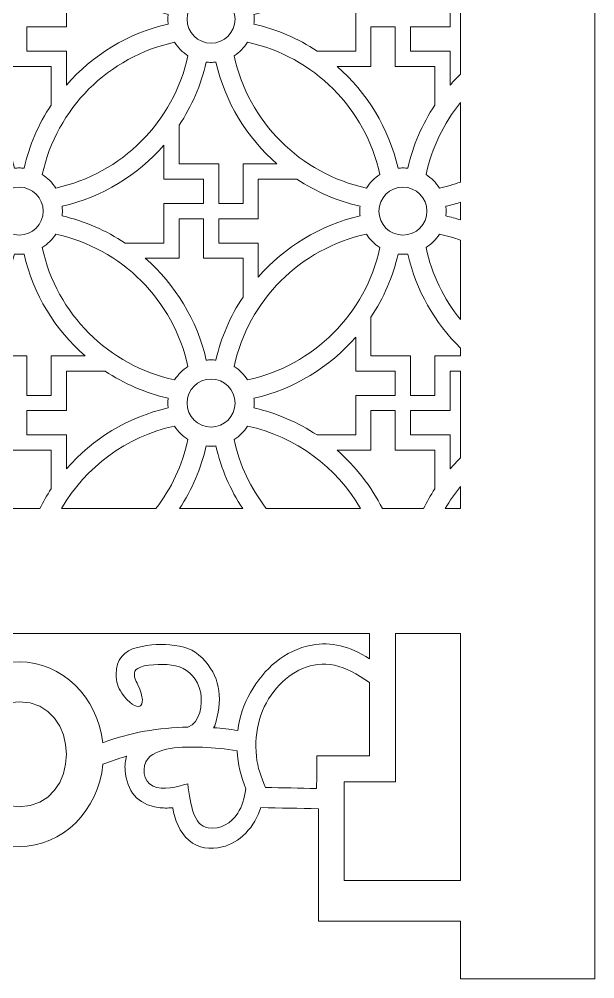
# Model space of a CAD drawing. Header units: centimetres. Extents: x -9.1 to 7, y -12.9 to 14.2.
# Drawn here: x 3.35 to 7.04, y -12.92 to -6.76 of the extents above; entities that cross this region are included whole.
import ezdxf

# ---------------------------------------------------------------- set-up
doc = ezdxf.new("R2010")
doc.units = ezdxf.units.CM
doc.header["$MEASUREMENT"] = 0
doc.layers.add('layer 1', color=7, linetype='Continuous')

msp = doc.modelspace()

# ---------------------------------------------------------------- linework, layer by layer
at = {"layer": 'layer 1', "color": 242, "lineweight": 9}
for points, knots in [([(7.04084, 14.17218), (4.57774, 14.17218), (2.11464, 14.17218), (-0.34845, 14.17218), (-0.34845, 14.17218), (-0.34845, 5.93996), (-0.34845, -2.29226), (-0.34845, -10.52447), (-0.34845, -10.52447), (-0.34844, -10.52447), (-0.34841, -10.52447), (-0.3484, -10.52447), (-0.3484, -10.52447), (-0.3484, -11.32362), (-0.3484, -12.12276), (-0.3484, -12.9219), (-0.3484, -12.9219), (-0.06103, -12.9219), (0.22633, -12.9219), (0.51369, -12.9219), (0.51369, -12.9219), (0.51369, -12.79874), (0.51369, -12.67559), (0.51369, -12.55244), (0.51369, -12.55244), (0.81766, -12.55244), (1.12162, -12.55244), (1.42559, -12.55244), (1.42559, -12.55244), (1.42559, -12.31178), (1.42559, -12.07112), (1.42559, -11.83046), (1.42559, -11.83046), (1.54856, -11.82801), (1.67153, -11.82557), (1.79451, -11.8231), (1.79451, -11.8231), (1.81634, -11.88537), (1.84496, -11.93938), (1.89247, -11.98704), (1.89247, -11.98704), (1.939, -12.03371), (1.98709, -12.06255), (2.04355, -12.07569), (2.04355, -12.07569), (2.11829, -12.09307), (2.19722, -12.0855), (2.25723, -12.03316), (2.25723, -12.03316), (2.31529, -11.9825), (2.34879, -11.90135), (2.36082, -11.82395), (2.36082, -11.82395), (2.39517, -11.82742), (2.4244, -11.82662), (2.45196, -11.82267), (2.45196, -11.82267), (2.58949, -11.80299), (2.65444, -11.71597), (2.66605, -11.58474), (2.66605, -11.58474), (2.6689, -11.5526), (2.66664, -11.52084), (2.65642, -11.4929), (2.65642, -11.4929), (2.65858, -11.49344), (2.66074, -11.49398), (2.6629, -11.49452), (2.6629, -11.49452), (2.71143, -11.5113), (2.75997, -11.52808), (2.80849, -11.54486), (2.80849, -11.54486), (2.83761, -11.84222), (3.06724, -12.07376), (3.34622, -12.07376), (3.34622, -12.07376), (3.6252, -12.07376), (3.85484, -11.84222), (3.88395, -11.54486), (3.88395, -11.54486), (3.93248, -11.52808), (3.98101, -11.5113), (4.02954, -11.49452), (4.02954, -11.49452), (4.0317, -11.49398), (4.03386, -11.49344), (4.03603, -11.4929), (4.03603, -11.4929), (4.02581, -11.52084), (4.02354, -11.5526), (4.0264, -11.58474), (4.0264, -11.58474), (4.038, -11.71597), (4.10296, -11.80299), (4.24048, -11.82267), (4.24048, -11.82267), (4.26804, -11.82662), (4.29727, -11.82742), (4.33162, -11.82395), (4.33162, -11.82395), (4.34365, -11.90135), (4.37715, -11.9825), (4.43522, -12.03316), (4.43522, -12.03316), (4.49523, -12.0855), (4.57414, -12.09307), (4.64889, -12.07569), (4.64889, -12.07569), (4.70537, -12.06255), (4.75344, -12.03371), (4.79996, -11.98704), (4.79996, -11.98704), (4.84749, -11.93938), (4.8761, -11.88537), (4.89794, -11.8231), (4.89794, -11.8231), (5.02091, -11.82557), (5.14388, -11.82801), (5.26686, -11.83046), (5.26686, -11.83046), (5.26686, -12.07112), (5.26686, -12.31178), (5.26686, -12.55244), (5.26686, -12.55244), (5.57082, -12.55244), (5.87478, -12.55244), (6.17876, -12.55244), (6.17876, -12.55244), (6.17876, -12.67559), (6.17876, -12.79874), (6.17876, -12.9219), (6.17876, -12.9219), (6.46612, -12.9219), (6.75348, -12.9219), (7.04084, -12.9219), (7.04084, -12.9219), (7.04084, -12.12276), (7.04084, -11.32362), (7.04084, -10.52447), (7.04084, -10.52447), (7.04084, -2.29226), (7.04084, 5.93996), (7.04084, 14.17218)], [0, 0, 0, 0, 0.027027, 0.027027, 0.027027, 0.027027, 0.0540541, 0.0540541, 0.0540541, 0.0540541, 0.0810811, 0.0810811, 0.0810811, 0.0810811, 0.1081081, 0.1081081, 0.1081081, 0.1081081, 0.1351351, 0.1351351, 0.1351351, 0.1351351, 0.1621622, 0.1621622, 0.1621622, 0.1621622, 0.1891892, 0.1891892, 0.1891892, 0.1891892, 0.2162162, 0.2162162, 0.2162162, 0.2162162, 0.2432432, 0.2432432, 0.2432432, 0.2432432, 0.2702703, 0.2702703, 0.2702703, 0.2702703, 0.2972973, 0.2972973, 0.2972973, 0.2972973, 0.3243243, 0.3243243, 0.3243243, 0.3243243, 0.3513514, 0.3513514, 0.3513514, 0.3513514, 0.3783784, 0.3783784, 0.3783784, 0.3783784, 0.4054054, 0.4054054, 0.4054054, 0.4054054, 0.4324324, 0.4324324, 0.4324324, 0.4324324, 0.4594595, 0.4594595, 0.4594595, 0.4594595, 0.4864865, 0.4864865, 0.4864865, 0.4864865, 0.5135135, 0.5135135, 0.5135135, 0.5135135, 0.5405405, 0.5405405, 0.5405405, 0.5405405, 0.5675676, 0.5675676, 0.5675676, 0.5675676, 0.5945946, 0.5945946, 0.5945946, 0.5945946, 0.6216216, 0.6216216, 0.6216216, 0.6216216, 0.6486486, 0.6486486, 0.6486486, 0.6486486, 0.6756757, 0.6756757, 0.6756757, 0.6756757, 0.7027027, 0.7027027, 0.7027027, 0.7027027, 0.7297297, 0.7297297, 0.7297297, 0.7297297, 0.7567568, 0.7567568, 0.7567568, 0.7567568, 0.7837838, 0.7837838, 0.7837838, 0.7837838, 0.8108108, 0.8108108, 0.8108108, 0.8108108, 0.8378378, 0.8378378, 0.8378378, 0.8378378, 0.8648649, 0.8648649, 0.8648649, 0.8648649, 0.8918919, 0.8918919, 0.8918919, 0.8918919, 0.9189189, 0.9189189, 0.9189189, 0.9189189, 0.9459459, 0.9459459, 0.9459459, 0.9459459, 1, 1, 1, 1]), ([(5.50663, -6.34104), (5.50663, -6.41373), (5.50663, -6.48644), (5.50663, -6.55914), (5.50663, -6.55914), (5.59125, -6.55914), (5.67586, -6.55914), (5.76048, -6.55914), (5.76048, -6.55914), (5.76048, -6.6112), (5.76048, -6.66327), (5.76048, -6.71533), (5.76048, -6.71533), (5.67586, -6.71533), (5.59125, -6.71533), (5.50663, -6.71533), (5.50663, -6.71533), (5.50663, -6.79996), (5.50663, -6.88456), (5.50663, -6.96919), (5.50663, -6.96919), (5.42378, -6.96919), (5.34092, -6.96919), (5.25806, -6.96919), (5.25806, -6.96919), (5.1365, -6.88845), (4.9998, -6.82869), (4.85311, -6.79515), (4.85311, -6.79515), (4.85423, -6.78497), (4.85484, -6.77464), (4.85484, -6.76416), (4.85484, -6.76416), (4.85484, -6.75368), (4.85423, -6.74333), (4.85311, -6.73315), (4.85311, -6.73315), (5.11125, -6.67416), (5.33853, -6.53403), (5.50663, -6.34104)], [0, 0, 0, 0, 0.0909091, 0.0909091, 0.0909091, 0.0909091, 0.1818182, 0.1818182, 0.1818182, 0.1818182, 0.2727273, 0.2727273, 0.2727273, 0.2727273, 0.3636364, 0.3636364, 0.3636364, 0.3636364, 0.4545455, 0.4545455, 0.4545455, 0.4545455, 0.5454545, 0.5454545, 0.5454545, 0.5454545, 0.6363636, 0.6363636, 0.6363636, 0.6363636, 0.7272727, 0.7272727, 0.7272727, 0.7272727, 0.8181818, 0.8181818, 0.8181818, 0.8181818, 1, 1, 1, 1]), ([(3.89741, -6.55913), (3.81456, -6.55913), (3.7317, -6.55913), (3.64884, -6.55914), (3.64884, -6.55914), (3.64884, -6.64374), (3.64884, -6.72836), (3.64885, -6.81297), (3.64885, -6.81297), (3.56424, -6.81297), (3.47962, -6.81297), (3.39501, -6.81297), (3.39501, -6.81297), (3.39501, -6.86504), (3.39501, -6.91711), (3.39501, -6.96919), (3.39501, -6.96919), (3.44708, -6.96919), (3.49915, -6.96919), (3.55123, -6.96919), (3.55123, -6.96919), (3.55123, -6.96919), (3.55123, -6.96918), (3.55123, -6.96918), (3.55123, -6.96918), (3.58376, -6.96918), (3.61631, -6.96918), (3.64885, -6.96918), (3.64885, -6.96918), (3.64885, -7.04187), (3.64885, -7.11458), (3.64885, -7.18728), (3.64885, -7.18728), (3.81696, -6.99427), (4.04423, -6.85415), (4.30238, -6.79515), (4.30238, -6.79515), (4.30124, -6.78497), (4.30064, -6.77464), (4.30064, -6.76416), (4.30064, -6.76416), (4.30064, -6.75368), (4.30124, -6.74333), (4.30238, -6.73315), (4.30238, -6.73315), (4.15568, -6.69963), (4.01898, -6.63987), (3.89741, -6.55913)], [0, 0, 0, 0, 0.0769231, 0.0769231, 0.0769231, 0.0769231, 0.1538462, 0.1538462, 0.1538462, 0.1538462, 0.2307692, 0.2307692, 0.2307692, 0.2307692, 0.3076923, 0.3076923, 0.3076923, 0.3076923, 0.3846154, 0.3846154, 0.3846154, 0.3846154, 0.4615385, 0.4615385, 0.4615385, 0.4615385, 0.5384615, 0.5384615, 0.5384615, 0.5384615, 0.6153846, 0.6153846, 0.6153846, 0.6153846, 0.6923077, 0.6923077, 0.6923077, 0.6923077, 0.7692308, 0.7692308, 0.7692308, 0.7692308, 0.8461538, 0.8461538, 0.8461538, 0.8461538, 1, 1, 1, 1]), ([(6.17876, -7.11642), (6.17876, -6.93066), (6.17876, -6.7449), (6.17876, -6.55914), (6.17876, -6.55914), (6.15649, -6.55914), (6.13421, -6.55914), (6.11195, -6.55914), (6.11195, -6.55914), (6.11195, -6.64374), (6.11195, -6.72836), (6.11195, -6.81297), (6.11195, -6.81297), (6.02733, -6.81297), (5.94272, -6.81297), (5.8581, -6.81297), (5.8581, -6.81297), (5.8581, -6.86504), (5.8581, -6.91711), (5.8581, -6.96919), (5.8581, -6.96919), (5.91018, -6.96919), (5.96224, -6.96919), (6.01432, -6.96919), (6.01432, -6.96919), (6.01432, -6.96919), (6.01432, -6.96918), (6.01432, -6.96918), (6.01432, -6.96918), (6.04687, -6.96918), (6.0794, -6.96918), (6.11195, -6.96918), (6.11195, -6.96918), (6.11195, -7.04187), (6.11195, -7.11458), (6.11195, -7.18728), (6.11195, -7.18728), (6.13329, -7.16279), (6.15558, -7.13915), (6.17876, -7.11642)], [0, 0, 0, 0, 0.0909091, 0.0909091, 0.0909091, 0.0909091, 0.1818182, 0.1818182, 0.1818182, 0.1818182, 0.2727273, 0.2727273, 0.2727273, 0.2727273, 0.3636364, 0.3636364, 0.3636364, 0.3636364, 0.4545455, 0.4545455, 0.4545455, 0.4545455, 0.5454545, 0.5454545, 0.5454545, 0.5454545, 0.6363636, 0.6363636, 0.6363636, 0.6363636, 0.7272727, 0.7272727, 0.7272727, 0.7272727, 0.8181818, 0.8181818, 0.8181818, 0.8181818, 1, 1, 1, 1]), ([(4.57774, -6.9181), (4.66274, -6.9181), (4.73169, -6.84916), (4.73169, -6.76416), (4.73169, -6.76416), (4.73169, -6.67914), (4.66274, -6.61021), (4.57774, -6.61021), (4.57774, -6.61021), (4.49273, -6.61021), (4.4238, -6.67914), (4.4238, -6.76416), (4.4238, -6.76416), (4.4238, -6.84916), (4.49273, -6.9181), (4.57774, -6.9181)], [0, 0, 0, 0, 0.2, 0.2, 0.2, 0.2, 0.4, 0.4, 0.4, 0.4, 0.6, 0.6, 0.6, 0.6, 1, 1, 1, 1]), ([(3.3462, -7.7186), (3.3357, -7.7186), (3.32536, -7.71922), (3.31518, -7.72034), (3.31518, -7.72034), (3.25618, -7.4622), (3.11607, -7.23492), (2.92307, -7.06682), (2.92307, -7.06682), (2.99577, -7.06682), (3.06847, -7.06682), (3.14117, -7.06682), (3.14117, -7.06682), (3.14117, -6.9822), (3.14117, -6.89759), (3.14117, -6.81297), (3.14117, -6.81297), (3.19325, -6.81297), (3.2453, -6.81297), (3.29737, -6.81297), (3.29737, -6.81297), (3.29737, -6.89759), (3.29737, -6.9822), (3.29737, -7.06682), (3.29737, -7.06682), (3.382, -7.06682), (3.4666, -7.06682), (3.55123, -7.06682), (3.55123, -7.06682), (3.55123, -7.14968), (3.55123, -7.23254), (3.55123, -7.31539), (3.55123, -7.31539), (3.4705, -7.43696), (3.41074, -7.57364), (3.37722, -7.72034), (3.37722, -7.72034), (3.36702, -7.71922), (3.35668, -7.7186), (3.3462, -7.7186)], [0, 0, 0, 0, 0.0909091, 0.0909091, 0.0909091, 0.0909091, 0.1818182, 0.1818182, 0.1818182, 0.1818182, 0.2727273, 0.2727273, 0.2727273, 0.2727273, 0.3636364, 0.3636364, 0.3636364, 0.3636364, 0.4545455, 0.4545455, 0.4545455, 0.4545455, 0.5454545, 0.5454545, 0.5454545, 0.5454545, 0.6363636, 0.6363636, 0.6363636, 0.6363636, 0.7272727, 0.7272727, 0.7272727, 0.7272727, 0.8181818, 0.8181818, 0.8181818, 0.8181818, 1, 1, 1, 1]), ([(5.80929, -7.7186), (5.81977, -7.7186), (5.83013, -7.71922), (5.84031, -7.72034), (5.84031, -7.72034), (5.87383, -7.57364), (5.93359, -7.43696), (6.01432, -7.31539), (6.01432, -7.31539), (6.01432, -7.23254), (6.01432, -7.14968), (6.01432, -7.06682), (6.01432, -7.06682), (5.92971, -7.06682), (5.84509, -7.06682), (5.76048, -7.06682), (5.76048, -7.06682), (5.76048, -6.9822), (5.76048, -6.89759), (5.76048, -6.81297), (5.76048, -6.81297), (5.70841, -6.81297), (5.65634, -6.81297), (5.60426, -6.81297), (5.60426, -6.81297), (5.60426, -6.89759), (5.60426, -6.9822), (5.60426, -7.06682), (5.60426, -7.06682), (5.53158, -7.06682), (5.45887, -7.06682), (5.38617, -7.06682), (5.38617, -7.06682), (5.57916, -7.23492), (5.71928, -7.4622), (5.77827, -7.72034), (5.77827, -7.72034), (5.78847, -7.71922), (5.7988, -7.7186), (5.80929, -7.7186)], [0, 0, 0, 0, 0.0909091, 0.0909091, 0.0909091, 0.0909091, 0.1818182, 0.1818182, 0.1818182, 0.1818182, 0.2727273, 0.2727273, 0.2727273, 0.2727273, 0.3636364, 0.3636364, 0.3636364, 0.3636364, 0.4545455, 0.4545455, 0.4545455, 0.4545455, 0.5454545, 0.5454545, 0.5454545, 0.5454545, 0.6363636, 0.6363636, 0.6363636, 0.6363636, 0.7272727, 0.7272727, 0.7272727, 0.7272727, 0.8181818, 0.8181818, 0.8181818, 0.8181818, 1, 1, 1, 1]), ([(4.34353, -6.91225), (4.36551, -6.94693), (4.39497, -6.9764), (4.42966, -6.99838), (4.42966, -6.99838), (4.33838, -7.42243), (4.00447, -7.75633), (3.58041, -7.8476), (3.58041, -7.8476), (3.55843, -7.81293), (3.52898, -7.78347), (3.4943, -7.76149), (3.4943, -7.76149), (3.58558, -7.33744), (3.91948, -7.00353), (4.34353, -6.91225)], [0, 0, 0, 0, 0.2, 0.2, 0.2, 0.2, 0.4, 0.4, 0.4, 0.4, 0.6, 0.6, 0.6, 0.6, 1, 1, 1, 1]), ([(4.81196, -6.91225), (4.78998, -6.94693), (4.76052, -6.9764), (4.72583, -6.99838), (4.72583, -6.99838), (4.81711, -7.42243), (5.15102, -7.75633), (5.57508, -7.8476), (5.57508, -7.8476), (5.59705, -7.81293), (5.62651, -7.78347), (5.66119, -7.76149), (5.66119, -7.76149), (5.56991, -7.33744), (5.236, -7.00353), (4.81196, -6.91225)], [0, 0, 0, 0, 0.2, 0.2, 0.2, 0.2, 0.4, 0.4, 0.4, 0.4, 0.6, 0.6, 0.6, 0.6, 1, 1, 1, 1]), ([(5.00085, -7.69304), (4.92816, -7.69304), (4.85546, -7.69304), (4.78277, -7.69304), (4.78277, -7.69304), (4.78277, -7.72559), (4.78277, -7.75814), (4.78277, -7.79068), (4.78277, -7.79068), (4.78277, -7.79068), (4.78277, -7.79068), (4.78277, -7.79068), (4.78277, -7.79068), (4.78277, -7.84275), (4.78277, -7.89482), (4.78277, -7.9469), (4.78277, -7.9469), (4.7307, -7.9469), (4.67863, -7.9469), (4.62655, -7.94689), (4.62655, -7.94689), (4.62655, -7.86227), (4.62655, -7.77767), (4.62655, -7.69304), (4.62655, -7.69304), (4.54195, -7.69304), (4.45733, -7.69306), (4.37272, -7.69306), (4.37272, -7.69306), (4.37272, -7.61021), (4.37272, -7.52736), (4.37272, -7.44451), (4.37272, -7.44451), (4.45346, -7.32294), (4.51322, -7.18623), (4.54676, -7.03952), (4.54676, -7.03952), (4.55692, -7.04066), (4.56726, -7.04125), (4.57774, -7.04125), (4.57774, -7.04125), (4.58822, -7.04125), (4.59855, -7.04066), (4.60873, -7.03952), (4.60873, -7.03952), (4.66772, -7.29767), (4.80784, -7.52494), (5.00085, -7.69304)], [0, 0, 0, 0, 0.0769231, 0.0769231, 0.0769231, 0.0769231, 0.1538462, 0.1538462, 0.1538462, 0.1538462, 0.2307692, 0.2307692, 0.2307692, 0.2307692, 0.3076923, 0.3076923, 0.3076923, 0.3076923, 0.3846154, 0.3846154, 0.3846154, 0.3846154, 0.4615385, 0.4615385, 0.4615385, 0.4615385, 0.5384615, 0.5384615, 0.5384615, 0.5384615, 0.6153846, 0.6153846, 0.6153846, 0.6153846, 0.6923077, 0.6923077, 0.6923077, 0.6923077, 0.7692308, 0.7692308, 0.7692308, 0.7692308, 0.8461538, 0.8461538, 0.8461538, 0.8461538, 1, 1, 1, 1]), ([(6.17876, -7.8093), (6.17876, -7.6393), (6.17876, -7.46929), (6.17876, -7.29928), (6.17876, -7.29928), (6.0717, -7.43164), (5.9945, -7.58912), (5.95739, -7.76149), (5.95739, -7.76149), (5.99207, -7.78347), (6.02153, -7.81293), (6.04351, -7.8476), (6.04351, -7.8476), (6.08972, -7.83765), (6.13488, -7.82482), (6.17876, -7.8093)], [0, 0, 0, 0, 0.2, 0.2, 0.2, 0.2, 0.4, 0.4, 0.4, 0.4, 0.6, 0.6, 0.6, 0.6, 1, 1, 1, 1]), ([(4.27508, -7.57261), (4.27508, -7.64529), (4.27508, -7.71799), (4.27508, -7.79068), (4.27508, -7.79068), (4.3597, -7.79068), (4.44431, -7.79068), (4.52892, -7.79068), (4.52892, -7.79068), (4.52892, -7.84275), (4.52892, -7.89482), (4.52892, -7.94689), (4.52892, -7.94689), (4.44431, -7.94689), (4.3597, -7.94689), (4.27508, -7.94689), (4.27508, -7.94689), (4.27508, -8.0315), (4.27508, -8.11612), (4.27508, -8.20073), (4.27508, -8.20073), (4.19223, -8.20073), (4.10938, -8.20073), (4.02653, -8.20073), (4.02653, -8.20073), (3.90496, -8.12), (3.76826, -8.06023), (3.62155, -8.02671), (3.62155, -8.02671), (3.62269, -8.01653), (3.6233, -8.00619), (3.6233, -7.9957), (3.6233, -7.9957), (3.6233, -7.98522), (3.62269, -7.97488), (3.62155, -7.96469), (3.62155, -7.96469), (3.87971, -7.90571), (4.10698, -7.7656), (4.27508, -7.57261)], [0, 0, 0, 0, 0.0909091, 0.0909091, 0.0909091, 0.0909091, 0.1818182, 0.1818182, 0.1818182, 0.1818182, 0.2727273, 0.2727273, 0.2727273, 0.2727273, 0.3636364, 0.3636364, 0.3636364, 0.3636364, 0.4545455, 0.4545455, 0.4545455, 0.4545455, 0.5454545, 0.5454545, 0.5454545, 0.5454545, 0.6363636, 0.6363636, 0.6363636, 0.6363636, 0.7272727, 0.7272727, 0.7272727, 0.7272727, 0.8181818, 0.8181818, 0.8181818, 0.8181818, 1, 1, 1, 1]), ([(4.88041, -8.41881), (4.88041, -8.34612), (4.88041, -8.27342), (4.88041, -8.20073), (4.88041, -8.20073), (4.84786, -8.20073), (4.81531, -8.20073), (4.78277, -8.20073), (4.78277, -8.20073), (4.78277, -8.20073), (4.78277, -8.20073), (4.78277, -8.20073), (4.78277, -8.20073), (4.7307, -8.20073), (4.67863, -8.20073), (4.62655, -8.20073), (4.62655, -8.20073), (4.62655, -8.14866), (4.62655, -8.09659), (4.62655, -8.04453), (4.62655, -8.04453), (4.71116, -8.04453), (4.79578, -8.04453), (4.88039, -8.04453), (4.88039, -8.04453), (4.88039, -7.95991), (4.88039, -7.8753), (4.88039, -7.79068), (4.88039, -7.79068), (4.96324, -7.79068), (5.0461, -7.79068), (5.12895, -7.79068), (5.12895, -7.79068), (5.25052, -7.87141), (5.38723, -7.93117), (5.53393, -7.96469), (5.53393, -7.96469), (5.53279, -7.97488), (5.53219, -7.98522), (5.53219, -7.9957), (5.53219, -7.9957), (5.53219, -8.00619), (5.53279, -8.01653), (5.53393, -8.02671), (5.53393, -8.02671), (5.27578, -8.0857), (5.04851, -8.22581), (4.88041, -8.41881)], [0, 0, 0, 0, 0.0769231, 0.0769231, 0.0769231, 0.0769231, 0.1538462, 0.1538462, 0.1538462, 0.1538462, 0.2307692, 0.2307692, 0.2307692, 0.2307692, 0.3076923, 0.3076923, 0.3076923, 0.3076923, 0.3846154, 0.3846154, 0.3846154, 0.3846154, 0.4615385, 0.4615385, 0.4615385, 0.4615385, 0.5384615, 0.5384615, 0.5384615, 0.5384615, 0.6153846, 0.6153846, 0.6153846, 0.6153846, 0.6923077, 0.6923077, 0.6923077, 0.6923077, 0.7692308, 0.7692308, 0.7692308, 0.7692308, 0.8461538, 0.8461538, 0.8461538, 0.8461538, 1, 1, 1, 1]), ([(3.3462, -8.14965), (3.26118, -8.14965), (3.19226, -8.0807), (3.19226, -7.9957), (3.19226, -7.9957), (3.19226, -7.9107), (3.26118, -7.84176), (3.3462, -7.84176), (3.3462, -7.84176), (3.4312, -7.84176), (3.50014, -7.9107), (3.50014, -7.9957), (3.50014, -7.9957), (3.50014, -8.0807), (3.4312, -8.14965), (3.3462, -8.14965)], [0, 0, 0, 0, 0.2, 0.2, 0.2, 0.2, 0.4, 0.4, 0.4, 0.4, 0.6, 0.6, 0.6, 0.6, 1, 1, 1, 1]), ([(5.80929, -8.14965), (5.89429, -8.14965), (5.96323, -8.0807), (5.96323, -7.9957), (5.96323, -7.9957), (5.96323, -7.9107), (5.89429, -7.84176), (5.80929, -7.84176), (5.80929, -7.84176), (5.72429, -7.84176), (5.65535, -7.9107), (5.65535, -7.9957), (5.65535, -7.9957), (5.65535, -8.0807), (5.72429, -8.14965), (5.80929, -8.14965)], [0, 0, 0, 0, 0.2, 0.2, 0.2, 0.2, 0.4, 0.4, 0.4, 0.4, 0.6, 0.6, 0.6, 0.6, 1, 1, 1, 1]), ([(6.17876, -8.0522), (6.17876, -8.01453), (6.17876, -7.97687), (6.17876, -7.9392), (6.17876, -7.9392), (6.14789, -7.94889), (6.11651, -7.95742), (6.08465, -7.96469), (6.08465, -7.96469), (6.08579, -7.97488), (6.08639, -7.98522), (6.08639, -7.9957), (6.08639, -7.9957), (6.08639, -8.00619), (6.08579, -8.01653), (6.08465, -8.02671), (6.08465, -8.02671), (6.11651, -8.03399), (6.14789, -8.0425), (6.17876, -8.0522)], [0, 0, 0, 0, 0.1666667, 0.1666667, 0.1666667, 0.1666667, 0.3333333, 0.3333333, 0.3333333, 0.3333333, 0.5, 0.5, 0.5, 0.5, 0.6666667, 0.6666667, 0.6666667, 0.6666667, 1, 1, 1, 1]), ([(4.57774, -8.95015), (4.58822, -8.95015), (4.59855, -8.95076), (4.60873, -8.9519), (4.60873, -8.9519), (4.64225, -8.80518), (4.70202, -8.66849), (4.78277, -8.5469), (4.78277, -8.5469), (4.78277, -8.46406), (4.78277, -8.38121), (4.78277, -8.29837), (4.78277, -8.29837), (4.69815, -8.29837), (4.61354, -8.29837), (4.52892, -8.29837), (4.52892, -8.29837), (4.52892, -8.21374), (4.52892, -8.12914), (4.52892, -8.04453), (4.52892, -8.04453), (4.47686, -8.04453), (4.42479, -8.04453), (4.37272, -8.04453), (4.37272, -8.04453), (4.37272, -8.12914), (4.37272, -8.21374), (4.37272, -8.29837), (4.37272, -8.29837), (4.30003, -8.29837), (4.22733, -8.29837), (4.15464, -8.29837), (4.15464, -8.29837), (4.34765, -8.46647), (4.48776, -8.69374), (4.54676, -8.9519), (4.54676, -8.9519), (4.55692, -8.95076), (4.56726, -8.95015), (4.57774, -8.95015)], [0, 0, 0, 0, 0.0909091, 0.0909091, 0.0909091, 0.0909091, 0.1818182, 0.1818182, 0.1818182, 0.1818182, 0.2727273, 0.2727273, 0.2727273, 0.2727273, 0.3636364, 0.3636364, 0.3636364, 0.3636364, 0.4545455, 0.4545455, 0.4545455, 0.4545455, 0.5454545, 0.5454545, 0.5454545, 0.5454545, 0.6363636, 0.6363636, 0.6363636, 0.6363636, 0.7272727, 0.7272727, 0.7272727, 0.7272727, 0.8181818, 0.8181818, 0.8181818, 0.8181818, 1, 1, 1, 1]), ([(4.34353, -9.07916), (4.36551, -9.04447), (4.39497, -9.01501), (4.42966, -8.99303), (4.42966, -8.99303), (4.33838, -8.56898), (4.00447, -8.23507), (3.58041, -8.1438), (3.58041, -8.1438), (3.55843, -8.17847), (3.52898, -8.20793), (3.4943, -8.22991), (3.4943, -8.22991), (3.58558, -8.65396), (3.91948, -8.98789), (4.34353, -9.07916)], [0, 0, 0, 0, 0.2, 0.2, 0.2, 0.2, 0.4, 0.4, 0.4, 0.4, 0.6, 0.6, 0.6, 0.6, 1, 1, 1, 1]), ([(4.81196, -9.07916), (4.78998, -9.04447), (4.76052, -9.01501), (4.72583, -8.99303), (4.72583, -8.99303), (4.81711, -8.56898), (5.15102, -8.23507), (5.57508, -8.1438), (5.57508, -8.1438), (5.59705, -8.17847), (5.62651, -8.20793), (5.66119, -8.22991), (5.66119, -8.22991), (5.56991, -8.65396), (5.236, -8.98789), (4.81196, -9.07916)], [0, 0, 0, 0, 0.2, 0.2, 0.2, 0.2, 0.4, 0.4, 0.4, 0.4, 0.6, 0.6, 0.6, 0.6, 1, 1, 1, 1]), ([(6.17876, -8.69212), (6.17876, -8.52211), (6.17876, -8.3521), (6.17876, -8.1821), (6.17876, -8.1821), (6.13488, -8.16658), (6.08972, -8.15375), (6.04351, -8.1438), (6.04351, -8.1438), (6.02153, -8.17847), (5.99207, -8.20793), (5.95739, -8.22991), (5.95739, -8.22991), (5.9945, -8.40229), (6.0717, -8.55978), (6.17876, -8.69212)], [0, 0, 0, 0, 0.2, 0.2, 0.2, 0.2, 0.4, 0.4, 0.4, 0.4, 0.6, 0.6, 0.6, 0.6, 1, 1, 1, 1]), ([(3.76932, -8.9246), (3.69661, -8.9246), (3.62391, -8.9246), (3.55122, -8.9246), (3.55122, -8.9246), (3.55122, -8.95714), (3.55122, -8.98969), (3.55122, -9.02223), (3.55122, -9.02223), (3.55122, -9.02223), (3.55122, -9.02223), (3.55122, -9.02223), (3.55122, -9.02223), (3.55122, -9.0743), (3.55122, -9.12637), (3.55122, -9.17844), (3.55122, -9.17844), (3.49915, -9.17844), (3.44708, -9.17844), (3.39501, -9.17844), (3.39501, -9.17844), (3.39501, -9.09383), (3.39501, -9.00921), (3.39501, -8.9246), (3.39501, -8.9246), (3.31039, -8.9246), (3.22578, -8.9246), (3.14118, -8.9246), (3.14118, -8.9246), (3.14117, -8.84173), (3.14117, -8.75889), (3.14117, -8.67601), (3.14117, -8.67601), (3.2219, -8.55446), (3.28166, -8.41776), (3.31518, -8.27107), (3.31518, -8.27107), (3.32536, -8.2722), (3.3357, -8.2728), (3.3462, -8.2728), (3.3462, -8.2728), (3.35668, -8.2728), (3.36702, -8.2722), (3.37722, -8.27107), (3.37722, -8.27107), (3.4362, -8.52921), (3.57632, -8.75648), (3.76932, -8.9246)], [0, 0, 0, 0, 0.0769231, 0.0769231, 0.0769231, 0.0769231, 0.1538462, 0.1538462, 0.1538462, 0.1538462, 0.2307692, 0.2307692, 0.2307692, 0.2307692, 0.3076923, 0.3076923, 0.3076923, 0.3076923, 0.3846154, 0.3846154, 0.3846154, 0.3846154, 0.4615385, 0.4615385, 0.4615385, 0.4615385, 0.5384615, 0.5384615, 0.5384615, 0.5384615, 0.6153846, 0.6153846, 0.6153846, 0.6153846, 0.6923077, 0.6923077, 0.6923077, 0.6923077, 0.7692308, 0.7692308, 0.7692308, 0.7692308, 0.8461538, 0.8461538, 0.8461538, 0.8461538, 1, 1, 1, 1]), ([(6.17876, -8.9246), (6.17876, -8.90807), (6.17876, -8.89152), (6.17876, -8.87499), (6.17876, -8.87499), (6.01348, -8.71293), (5.89368, -8.50463), (5.84031, -8.27107), (5.84031, -8.27107), (5.83013, -8.2722), (5.81977, -8.2728), (5.80929, -8.2728), (5.80929, -8.2728), (5.7988, -8.2728), (5.78847, -8.2722), (5.77827, -8.27107), (5.77827, -8.27107), (5.74475, -8.41776), (5.685, -8.55446), (5.60426, -8.67601), (5.60426, -8.67601), (5.60427, -8.75889), (5.60427, -8.84173), (5.60427, -8.9246), (5.60427, -8.9246), (5.68889, -8.9246), (5.77349, -8.9246), (5.8581, -8.9246), (5.8581, -8.9246), (5.8581, -9.00921), (5.8581, -9.09383), (5.8581, -9.17844), (5.8581, -9.17844), (5.91018, -9.17844), (5.96224, -9.17844), (6.01432, -9.17844), (6.01432, -9.17844), (6.01432, -9.12637), (6.01432, -9.0743), (6.01432, -9.02223), (6.01432, -9.02223), (6.01431, -9.02223), (6.01431, -9.02223), (6.01431, -9.02223), (6.01431, -9.02223), (6.01431, -8.98969), (6.01431, -8.95714), (6.01431, -8.9246), (6.01431, -8.9246), (6.06912, -8.9246), (6.12394, -8.9246), (6.17876, -8.9246)], [0, 0, 0, 0, 0.0714286, 0.0714286, 0.0714286, 0.0714286, 0.1428571, 0.1428571, 0.1428571, 0.1428571, 0.2142857, 0.2142857, 0.2142857, 0.2142857, 0.2857143, 0.2857143, 0.2857143, 0.2857143, 0.3571429, 0.3571429, 0.3571429, 0.3571429, 0.4285714, 0.4285714, 0.4285714, 0.4285714, 0.5, 0.5, 0.5, 0.5, 0.5714286, 0.5714286, 0.5714286, 0.5714286, 0.6428571, 0.6428571, 0.6428571, 0.6428571, 0.7142857, 0.7142857, 0.7142857, 0.7142857, 0.7857143, 0.7857143, 0.7857143, 0.7857143, 0.8571429, 0.8571429, 0.8571429, 0.8571429, 1, 1, 1, 1]), ([(5.50663, -8.80413), (5.50663, -8.87684), (5.50663, -8.94953), (5.50663, -9.02223), (5.50663, -9.02223), (5.59125, -9.02223), (5.67586, -9.02223), (5.76048, -9.02223), (5.76048, -9.02223), (5.76048, -9.0743), (5.76048, -9.12637), (5.76048, -9.17844), (5.76048, -9.17844), (5.67586, -9.17844), (5.59125, -9.17844), (5.50663, -9.17844), (5.50663, -9.17844), (5.50663, -9.26306), (5.50663, -9.34767), (5.50663, -9.43228), (5.50663, -9.43228), (5.42378, -9.43228), (5.34092, -9.43228), (5.25806, -9.43228), (5.25806, -9.43228), (5.1365, -9.35154), (4.9998, -9.29178), (4.85311, -9.25826), (4.85311, -9.25826), (4.85423, -9.24808), (4.85484, -9.23773), (4.85484, -9.22725), (4.85484, -9.22725), (4.85484, -9.21677), (4.85423, -9.20643), (4.85311, -9.19626), (4.85311, -9.19626), (5.11125, -9.13727), (5.33853, -8.99714), (5.50663, -8.80413)], [0, 0, 0, 0, 0.0909091, 0.0909091, 0.0909091, 0.0909091, 0.1818182, 0.1818182, 0.1818182, 0.1818182, 0.2727273, 0.2727273, 0.2727273, 0.2727273, 0.3636364, 0.3636364, 0.3636364, 0.3636364, 0.4545455, 0.4545455, 0.4545455, 0.4545455, 0.5454545, 0.5454545, 0.5454545, 0.5454545, 0.6363636, 0.6363636, 0.6363636, 0.6363636, 0.7272727, 0.7272727, 0.7272727, 0.7272727, 0.8181818, 0.8181818, 0.8181818, 0.8181818, 1, 1, 1, 1]), ([(4.30064, -9.22725), (4.30064, -9.21677), (4.30124, -9.20643), (4.30238, -9.19626), (4.30238, -9.19626), (4.15568, -9.16272), (4.01898, -9.10297), (3.89741, -9.02222), (3.89741, -9.02222), (3.81456, -9.02222), (3.7317, -9.02223), (3.64884, -9.02223), (3.64884, -9.02223), (3.64884, -9.10685), (3.64884, -9.19145), (3.64885, -9.27608), (3.64885, -9.27608), (3.56424, -9.27608), (3.47962, -9.27608), (3.39501, -9.27608), (3.39501, -9.27608), (3.39501, -9.32813), (3.39501, -9.3802), (3.39501, -9.43228), (3.39501, -9.43228), (3.44708, -9.43228), (3.49915, -9.43228), (3.55123, -9.43228), (3.55123, -9.43228), (3.55123, -9.43228), (3.55123, -9.43227), (3.55123, -9.43227), (3.55123, -9.43227), (3.58376, -9.43227), (3.61631, -9.43227), (3.64885, -9.43227), (3.64885, -9.43227), (3.64885, -9.50498), (3.64885, -9.57768), (3.64885, -9.65038), (3.64885, -9.65038), (3.81696, -9.45737), (4.04423, -9.31724), (4.30238, -9.25826), (4.30238, -9.25826), (4.30124, -9.24808), (4.30064, -9.23773), (4.30064, -9.22725)], [0, 0, 0, 0, 0.0769231, 0.0769231, 0.0769231, 0.0769231, 0.1538462, 0.1538462, 0.1538462, 0.1538462, 0.2307692, 0.2307692, 0.2307692, 0.2307692, 0.3076923, 0.3076923, 0.3076923, 0.3076923, 0.3846154, 0.3846154, 0.3846154, 0.3846154, 0.4615385, 0.4615385, 0.4615385, 0.4615385, 0.5384615, 0.5384615, 0.5384615, 0.5384615, 0.6153846, 0.6153846, 0.6153846, 0.6153846, 0.6923077, 0.6923077, 0.6923077, 0.6923077, 0.7692308, 0.7692308, 0.7692308, 0.7692308, 0.8461538, 0.8461538, 0.8461538, 0.8461538, 1, 1, 1, 1]), ([(6.17876, -9.57951), (6.17876, -9.39375), (6.17876, -9.20799), (6.17876, -9.02223), (6.17876, -9.02223), (6.15649, -9.02223), (6.13421, -9.02223), (6.11195, -9.02223), (6.11195, -9.02223), (6.11195, -9.10685), (6.11195, -9.19145), (6.11195, -9.27608), (6.11195, -9.27608), (6.02733, -9.27608), (5.94272, -9.27608), (5.8581, -9.27608), (5.8581, -9.27608), (5.8581, -9.32813), (5.8581, -9.3802), (5.8581, -9.43228), (5.8581, -9.43228), (5.91018, -9.43228), (5.96224, -9.43228), (6.01432, -9.43228), (6.01432, -9.43228), (6.01432, -9.43228), (6.01432, -9.43227), (6.01432, -9.43227), (6.01432, -9.43227), (6.04687, -9.43227), (6.0794, -9.43227), (6.11195, -9.43227), (6.11195, -9.43227), (6.11195, -9.50498), (6.11195, -9.57768), (6.11195, -9.65038), (6.11195, -9.65038), (6.13329, -9.62588), (6.15558, -9.60224), (6.17876, -9.57951)], [0, 0, 0, 0, 0.0909091, 0.0909091, 0.0909091, 0.0909091, 0.1818182, 0.1818182, 0.1818182, 0.1818182, 0.2727273, 0.2727273, 0.2727273, 0.2727273, 0.3636364, 0.3636364, 0.3636364, 0.3636364, 0.4545455, 0.4545455, 0.4545455, 0.4545455, 0.5454545, 0.5454545, 0.5454545, 0.5454545, 0.6363636, 0.6363636, 0.6363636, 0.6363636, 0.7272727, 0.7272727, 0.7272727, 0.7272727, 0.8181818, 0.8181818, 0.8181818, 0.8181818, 1, 1, 1, 1]), ([(4.73169, -9.22725), (4.73169, -9.14225), (4.66274, -9.07331), (4.57774, -9.07331), (4.57774, -9.07331), (4.49273, -9.07331), (4.4238, -9.14225), (4.4238, -9.22725), (4.4238, -9.22725), (4.4238, -9.31226), (4.49273, -9.38119), (4.57774, -9.38119), (4.57774, -9.38119), (4.66274, -9.38119), (4.73169, -9.31226), (4.73169, -9.22725)], [0, 0, 0, 0, 0.2, 0.2, 0.2, 0.2, 0.4, 0.4, 0.4, 0.4, 0.6, 0.6, 0.6, 0.6, 1, 1, 1, 1]), ([(3.21458, -9.90461), (3.30233, -9.90461), (3.39009, -9.90461), (3.47785, -9.90461), (3.47785, -9.90461), (3.49985, -9.86102), (3.52437, -9.81892), (3.55123, -9.77849), (3.55123, -9.77849), (3.55123, -9.69563), (3.55123, -9.61277), (3.55123, -9.52991), (3.55123, -9.52991), (3.4666, -9.52991), (3.382, -9.52991), (3.29737, -9.52991), (3.29737, -9.52991), (3.29737, -9.4453), (3.29737, -9.36068), (3.29737, -9.27608), (3.29737, -9.27608), (3.2453, -9.27608), (3.19325, -9.27608), (3.14117, -9.27608), (3.14117, -9.27608), (3.14117, -9.36068), (3.14117, -9.4453), (3.14117, -9.52991), (3.14117, -9.52991), (3.06847, -9.52991), (2.99577, -9.52991), (2.92307, -9.52991), (2.92307, -9.52991), (3.04288, -9.63427), (3.14229, -9.76141), (3.21458, -9.90461)], [0, 0, 0, 0, 0.1, 0.1, 0.1, 0.1, 0.2, 0.2, 0.2, 0.2, 0.3, 0.3, 0.3, 0.3, 0.4, 0.4, 0.4, 0.4, 0.5, 0.5, 0.5, 0.5, 0.6, 0.6, 0.6, 0.6, 0.7, 0.7, 0.7, 0.7, 0.8, 0.8, 0.8, 0.8, 1, 1, 1, 1]), ([(5.67769, -9.90461), (5.76544, -9.90461), (5.85318, -9.90461), (5.94094, -9.90461), (5.94094, -9.90461), (5.96295, -9.86102), (5.98747, -9.81892), (6.01432, -9.77849), (6.01432, -9.77849), (6.01432, -9.69563), (6.01432, -9.61277), (6.01432, -9.52991), (6.01432, -9.52991), (5.92971, -9.52991), (5.84509, -9.52991), (5.76048, -9.52991), (5.76048, -9.52991), (5.76048, -9.4453), (5.76048, -9.36068), (5.76048, -9.27608), (5.76048, -9.27608), (5.70841, -9.27608), (5.65634, -9.27608), (5.60426, -9.27608), (5.60426, -9.27608), (5.60426, -9.36068), (5.60426, -9.4453), (5.60426, -9.52991), (5.60426, -9.52991), (5.53158, -9.52991), (5.45887, -9.52991), (5.38617, -9.52991), (5.38617, -9.52991), (5.50598, -9.63427), (5.6054, -9.76141), (5.67769, -9.90461)], [0, 0, 0, 0, 0.1, 0.1, 0.1, 0.1, 0.2, 0.2, 0.2, 0.2, 0.3, 0.3, 0.3, 0.3, 0.4, 0.4, 0.4, 0.4, 0.5, 0.5, 0.5, 0.5, 0.6, 0.6, 0.6, 0.6, 0.7, 0.7, 0.7, 0.7, 0.8, 0.8, 0.8, 0.8, 1, 1, 1, 1]), ([(3.61789, -9.90461), (3.81971, -9.90461), (4.02152, -9.90461), (4.22335, -9.90461), (4.22335, -9.90461), (4.32258, -9.7763), (4.39432, -9.62566), (4.42966, -9.46147), (4.42966, -9.46147), (4.39497, -9.43951), (4.36551, -9.41003), (4.34353, -9.37534), (4.34353, -9.37534), (4.03368, -9.44204), (3.77199, -9.63831), (3.61789, -9.90461)], [0, 0, 0, 0, 0.2, 0.2, 0.2, 0.2, 0.4, 0.4, 0.4, 0.4, 0.6, 0.6, 0.6, 0.6, 1, 1, 1, 1]), ([(4.93214, -9.90461), (5.13396, -9.90461), (5.33579, -9.90461), (5.5376, -9.90461), (5.5376, -9.90461), (5.38351, -9.63831), (5.1218, -9.44204), (4.81196, -9.37534), (4.81196, -9.37534), (4.78998, -9.41003), (4.76052, -9.43951), (4.72583, -9.46147), (4.72583, -9.46147), (4.76117, -9.62566), (4.83291, -9.7763), (4.93214, -9.90461)], [0, 0, 0, 0, 0.2, 0.2, 0.2, 0.2, 0.4, 0.4, 0.4, 0.4, 0.6, 0.6, 0.6, 0.6, 1, 1, 1, 1]), ([(4.3747, -9.90461), (4.51004, -9.90461), (4.64538, -9.90461), (4.78073, -9.90461), (4.78073, -9.90461), (4.70101, -9.78379), (4.64198, -9.64811), (4.60873, -9.50262), (4.60873, -9.50262), (4.59855, -9.50375), (4.58822, -9.50435), (4.57774, -9.50435), (4.57774, -9.50435), (4.56726, -9.50435), (4.55692, -9.50375), (4.54676, -9.50262), (4.54676, -9.50262), (4.51351, -9.64812), (4.45444, -9.78378), (4.3747, -9.90461)], [0, 0, 0, 0, 0.1666667, 0.1666667, 0.1666667, 0.1666667, 0.3333333, 0.3333333, 0.3333333, 0.3333333, 0.5, 0.5, 0.5, 0.5, 0.6666667, 0.6666667, 0.6666667, 0.6666667, 1, 1, 1, 1]), ([(6.08098, -9.90461), (6.11358, -9.90461), (6.14616, -9.90461), (6.17876, -9.90461), (6.17876, -9.90461), (6.17876, -9.8572), (6.17876, -9.80979), (6.17876, -9.76238), (6.17876, -9.76238), (6.14263, -9.80706), (6.10992, -9.85459), (6.08098, -9.90461)], [0, 0, 0, 0, 0.25, 0.25, 0.25, 0.25, 0.5, 0.5, 0.5, 0.5, 1, 1, 1, 1]), ([(3.34622, -10.70511), (2.59651, -10.70511), (1.84681, -10.70511), (1.0971, -10.70511), (1.0971, -10.70511), (1.0971, -10.75987), (1.0971, -10.81465), (1.0971, -10.86941), (1.0971, -10.86941), (1.22529, -10.78579), (1.34609, -10.75796), (1.46629, -10.7804), (1.46629, -10.7804), (1.6458, -10.81391), (1.77264, -10.93143), (1.86154, -11.08512), (1.86154, -11.08512), (1.90453, -11.15944), (1.93421, -11.24089), (1.94251, -11.3289), (1.94251, -11.3289), (1.99396, -11.32031), (2.04607, -11.31423), (2.09811, -11.3108), (2.09811, -11.3108), (2.09578, -11.30697), (2.09344, -11.30314), (2.0911, -11.29931), (2.0911, -11.29931), (2.04082, -11.13636), (2.05093, -11.00052), (2.15061, -10.88591), (2.15061, -10.88591), (2.21074, -10.81678), (2.2599, -10.79588), (2.34949, -10.78285), (2.34949, -10.78285), (2.42703, -10.77158), (2.50408, -10.77489), (2.58718, -10.79537), (2.58718, -10.79537), (2.67436, -10.81685), (2.72449, -10.87294), (2.72376, -10.96717), (2.72376, -10.96717), (2.72338, -11.01741), (2.71584, -11.04933), (2.68711, -11.08965), (2.68711, -11.08965), (2.59407, -11.22026), (2.50895, -11.19815), (2.58506, -11.03486), (2.58506, -11.03486), (2.59752, -11.00814), (2.61484, -10.97974), (2.60296, -10.94881), (2.60296, -10.94881), (2.59671, -10.93253), (2.57952, -10.92581), (2.54502, -10.91405), (2.54502, -10.91405), (2.37775, -10.88904), (2.22741, -10.89971), (2.18057, -11.08626), (2.18057, -11.08626), (2.17127, -11.1588), (2.18145, -11.27887), (2.26362, -11.30687), (2.26362, -11.30687), (2.44753, -11.31128), (2.63812, -11.34038), (2.80949, -11.4076), (2.80949, -11.4076), (2.84244, -11.11464), (3.07014, -10.88763), (3.34622, -10.88763), (3.34622, -10.88763), (3.62231, -10.88763), (3.85, -11.11464), (3.88295, -11.4076), (3.88295, -11.4076), (4.05432, -11.34038), (4.24491, -11.31128), (4.42882, -11.30687), (4.42882, -11.30687), (4.51099, -11.27887), (4.52117, -11.1588), (4.51187, -11.08626), (4.51187, -11.08626), (4.46503, -10.89971), (4.31469, -10.88904), (4.14743, -10.91405), (4.14743, -10.91405), (4.11293, -10.92581), (4.09573, -10.93253), (4.08948, -10.94881), (4.08948, -10.94881), (4.0776, -10.97974), (4.09493, -11.00814), (4.10738, -11.03486), (4.10738, -11.03486), (4.18349, -11.19815), (4.09837, -11.22026), (4.00533, -11.08965), (4.00533, -11.08965), (3.97661, -11.04933), (3.96907, -11.01741), (3.96868, -10.96717), (3.96868, -10.96717), (3.96795, -10.87294), (4.01808, -10.81685), (4.10526, -10.79537), (4.10526, -10.79537), (4.18836, -10.77489), (4.26541, -10.77158), (4.34295, -10.78285), (4.34295, -10.78285), (4.43254, -10.79588), (4.4817, -10.81678), (4.54184, -10.88591), (4.54184, -10.88591), (4.64151, -11.00052), (4.65162, -11.13636), (4.60134, -11.29931), (4.60134, -11.29931), (4.599, -11.30314), (4.59666, -11.30697), (4.59433, -11.3108), (4.59433, -11.3108), (4.64637, -11.31423), (4.69848, -11.32031), (4.74993, -11.3289), (4.74993, -11.3289), (4.75824, -11.24089), (4.78792, -11.15944), (4.83091, -11.08512), (4.83091, -11.08512), (4.9198, -10.93143), (5.04664, -10.81391), (5.22614, -10.7804), (5.22614, -10.7804), (5.34636, -10.75796), (5.46715, -10.78579), (5.59534, -10.86941), (5.59534, -10.86941), (5.59534, -10.81465), (5.59534, -10.75987), (5.59534, -10.70511), (5.59534, -10.70511), (4.84563, -10.70511), (4.09592, -10.70511), (3.34622, -10.70511)], [0, 0, 0, 0, 0.025641, 0.025641, 0.025641, 0.025641, 0.0512821, 0.0512821, 0.0512821, 0.0512821, 0.0769231, 0.0769231, 0.0769231, 0.0769231, 0.1025641, 0.1025641, 0.1025641, 0.1025641, 0.1282051, 0.1282051, 0.1282051, 0.1282051, 0.1538462, 0.1538462, 0.1538462, 0.1538462, 0.1794872, 0.1794872, 0.1794872, 0.1794872, 0.2051282, 0.2051282, 0.2051282, 0.2051282, 0.2307692, 0.2307692, 0.2307692, 0.2307692, 0.2564103, 0.2564103, 0.2564103, 0.2564103, 0.2820513, 0.2820513, 0.2820513, 0.2820513, 0.3076923, 0.3076923, 0.3076923, 0.3076923, 0.3333333, 0.3333333, 0.3333333, 0.3333333, 0.3589744, 0.3589744, 0.3589744, 0.3589744, 0.3846154, 0.3846154, 0.3846154, 0.3846154, 0.4102564, 0.4102564, 0.4102564, 0.4102564, 0.4358974, 0.4358974, 0.4358974, 0.4358974, 0.4615385, 0.4615385, 0.4615385, 0.4615385, 0.4871795, 0.4871795, 0.4871795, 0.4871795, 0.5128205, 0.5128205, 0.5128205, 0.5128205, 0.5384615, 0.5384615, 0.5384615, 0.5384615, 0.5641026, 0.5641026, 0.5641026, 0.5641026, 0.5897436, 0.5897436, 0.5897436, 0.5897436, 0.6153846, 0.6153846, 0.6153846, 0.6153846, 0.6410256, 0.6410256, 0.6410256, 0.6410256, 0.6666667, 0.6666667, 0.6666667, 0.6666667, 0.6923077, 0.6923077, 0.6923077, 0.6923077, 0.7179487, 0.7179487, 0.7179487, 0.7179487, 0.7435897, 0.7435897, 0.7435897, 0.7435897, 0.7692308, 0.7692308, 0.7692308, 0.7692308, 0.7948718, 0.7948718, 0.7948718, 0.7948718, 0.8205128, 0.8205128, 0.8205128, 0.8205128, 0.8461538, 0.8461538, 0.8461538, 0.8461538, 0.8717949, 0.8717949, 0.8717949, 0.8717949, 0.8974359, 0.8974359, 0.8974359, 0.8974359, 0.9230769, 0.9230769, 0.9230769, 0.9230769, 0.9487179, 0.9487179, 0.9487179, 0.9487179, 1, 1, 1, 1]), ([(5.7615, -10.70511), (5.90059, -10.70511), (6.03967, -10.70511), (6.17876, -10.70511), (6.17876, -10.70511), (6.17876, -11.23374), (6.17876, -11.76236), (6.17876, -12.29099), (6.17876, -12.29099), (5.93017, -12.29099), (5.6816, -12.29099), (5.43301, -12.29099), (5.43301, -12.29099), (5.43301, -12.08031), (5.43301, -11.86964), (5.43301, -11.65897), (5.43301, -11.65897), (5.55001, -11.65897), (5.64427, -11.65897), (5.7615, -11.65897), (5.7615, -11.65897), (5.7615, -11.34102), (5.7615, -11.02306), (5.7615, -10.70511)], [0, 0, 0, 0, 0.1428571, 0.1428571, 0.1428571, 0.1428571, 0.2857143, 0.2857143, 0.2857143, 0.2857143, 0.4285714, 0.4285714, 0.4285714, 0.4285714, 0.5714286, 0.5714286, 0.5714286, 0.5714286, 0.7142857, 0.7142857, 0.7142857, 0.7142857, 1, 1, 1, 1]), ([(5.2569, -11.49138), (5.36971, -11.49138), (5.48253, -11.49138), (5.59534, -11.49138), (5.59534, -11.49138), (5.59534, -11.33428), (5.59534, -11.17719), (5.59534, -11.02009), (5.59534, -11.02009), (5.51132, -10.96529), (5.44463, -10.92558), (5.36995, -10.91021), (5.36995, -10.91021), (5.22177, -10.8797), (5.09546, -10.9459), (4.99879, -11.05594), (4.99879, -11.05594), (4.89557, -11.17347), (4.85254, -11.32952), (4.86875, -11.49486), (4.86875, -11.49486), (4.87596, -11.56858), (4.90007, -11.62589), (4.92723, -11.69419), (4.92723, -11.69419), (5.03653, -11.69637), (5.14582, -11.69855), (5.25512, -11.70074), (5.25512, -11.70074), (5.25571, -11.63095), (5.2563, -11.56116), (5.2569, -11.49138)], [0, 0, 0, 0, 0.1111111, 0.1111111, 0.1111111, 0.1111111, 0.2222222, 0.2222222, 0.2222222, 0.2222222, 0.3333333, 0.3333333, 0.3333333, 0.3333333, 0.4444444, 0.4444444, 0.4444444, 0.4444444, 0.5555556, 0.5555556, 0.5555556, 0.5555556, 0.6666667, 0.6666667, 0.6666667, 0.6666667, 0.7777778, 0.7777778, 0.7777778, 0.7777778, 1, 1, 1, 1]), ([(3.34622, -11.14358), (3.74969, -11.14358), (3.74969, -11.8178), (3.34622, -11.8178), (3.34622, -11.8178), (2.94275, -11.8178), (2.94276, -11.14358), (3.34622, -11.14358)], [0, 0, 0, 0, 0.3333333, 0.3333333, 0.3333333, 0.3333333, 1, 1, 1, 1]), ([(4.2051, -11.68593), (4.2705, -11.71612), (4.35966, -11.68821), (4.42758, -11.67092), (4.42758, -11.67092), (4.44921, -11.81091), (4.46362, -11.93797), (4.56003, -11.95304), (4.56003, -11.95304), (4.63944, -11.96547), (4.70679, -11.92303), (4.74861, -11.85943), (4.74861, -11.85943), (4.77806, -11.81462), (4.79133, -11.76511), (4.80174, -11.70272), (4.80174, -11.70272), (4.76919, -11.62088), (4.74916, -11.54693), (4.74427, -11.45872), (4.74427, -11.45872), (4.67129, -11.44631), (4.59678, -11.43822), (4.52244, -11.43594), (4.52244, -11.43594), (4.43579, -11.43328), (4.24165, -11.42747), (4.17374, -11.50784), (4.17374, -11.50784), (4.13009, -11.5595), (4.14002, -11.6559), (4.2051, -11.68593)], [0, 0, 0, 0, 0.1111111, 0.1111111, 0.1111111, 0.1111111, 0.2222222, 0.2222222, 0.2222222, 0.2222222, 0.3333333, 0.3333333, 0.3333333, 0.3333333, 0.4444444, 0.4444444, 0.4444444, 0.4444444, 0.5555556, 0.5555556, 0.5555556, 0.5555556, 0.6666667, 0.6666667, 0.6666667, 0.6666667, 0.7777778, 0.7777778, 0.7777778, 0.7777778, 1, 1, 1, 1])]:
    msp.add_open_spline(points, degree=3, knots=knots, dxfattribs=at)

doc.saveas('drawing.dxf')
